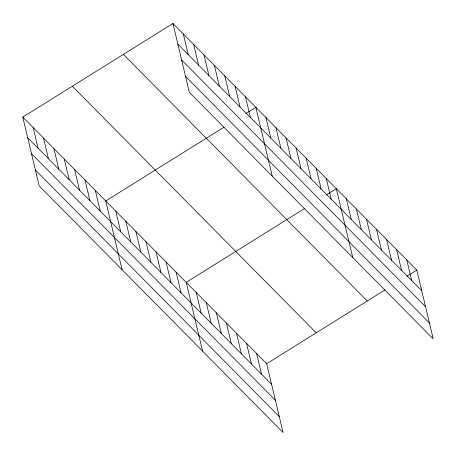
<?xml version="1.0" encoding="UTF-8"?>
<svg xmlns="http://www.w3.org/2000/svg" width="456" height="456" viewBox="0 0 456 456"><rect width="100%" height="100%" fill="white"/><g stroke="black" fill="none" stroke-linecap="round" stroke-linejoin="round"><path stroke-width="0.68" d="M22.8 117.118L266.68 363.723L283.068 432.51L39.188 185.905L22.8 117.118L172.932 23.49L416.812 270.094L433.2 338.882L189.32 92.277L172.932 23.49M224.004 127.195L105.718 200.965L122.105 269.752M245.824 113.59L255.85 107.337L272.238 176.124M304.483 208.574L186.196 282.344L202.584 351.131M326.308 194.968L336.334 188.716L352.722 257.503M266.68 363.723L384.961 289.953M406.786 276.347L416.812 270.094M177.846 44.118L421.726 290.723M181.636 60.01L425.511 306.614M185.535 76.386L429.415 322.99M123.388 54.389L367.268 300.988M72.344 86.224L316.225 332.823M27.713 137.746L271.594 384.351M31.498 153.638L275.378 400.243M35.403 170.014L279.277 416.619M406.752 259.92L411.665 280.548M396.692 249.745L401.605 270.374M386.631 239.577L391.544 260.205M376.57 229.402L381.484 250.03M366.51 219.233L371.429 239.862M356.455 209.059L361.369 229.687M346.395 198.884L351.308 219.513M326.274 178.541L331.187 199.169M316.213 168.367L321.127 189.001M306.153 158.198L311.066 178.826M296.092 148.023L301.006 168.652M286.032 137.854L290.945 158.483M275.971 127.68L280.885 148.308M265.911 117.505L270.83 138.134M245.488 96.854L250.401 117.483M235.125 86.372L240.038 107M224.757 75.895L229.67 96.524M214.394 65.413L219.307 86.041M204.026 54.931L208.945 75.559M193.663 44.454L198.577 65.083M183.301 33.972L188.214 54.6M256.62 353.548L261.533 374.176M246.559 343.374L251.473 364.002M236.499 333.205L241.412 353.833M226.438 323.03L231.352 343.659M216.378 312.856L221.291 333.49M206.317 302.687L211.231 323.315M196.257 292.513L201.17 313.141M176.136 272.169L181.055 292.798M166.081 261.995L170.994 282.623M156.02 251.826L160.934 272.454M145.96 241.651L150.873 262.28M135.899 231.483L140.813 252.111M125.839 221.308L130.752 241.936M115.778 211.134L120.692 231.762M95.355 190.483L100.269 211.111M84.987 180L89.906 200.629M74.624 169.524L79.538 190.152M64.262 159.041L69.175 179.67M53.893 148.559L58.807 169.187M43.531 138.082L48.444 158.711M33.163 127.6L38.082 148.228"/></g></svg>
